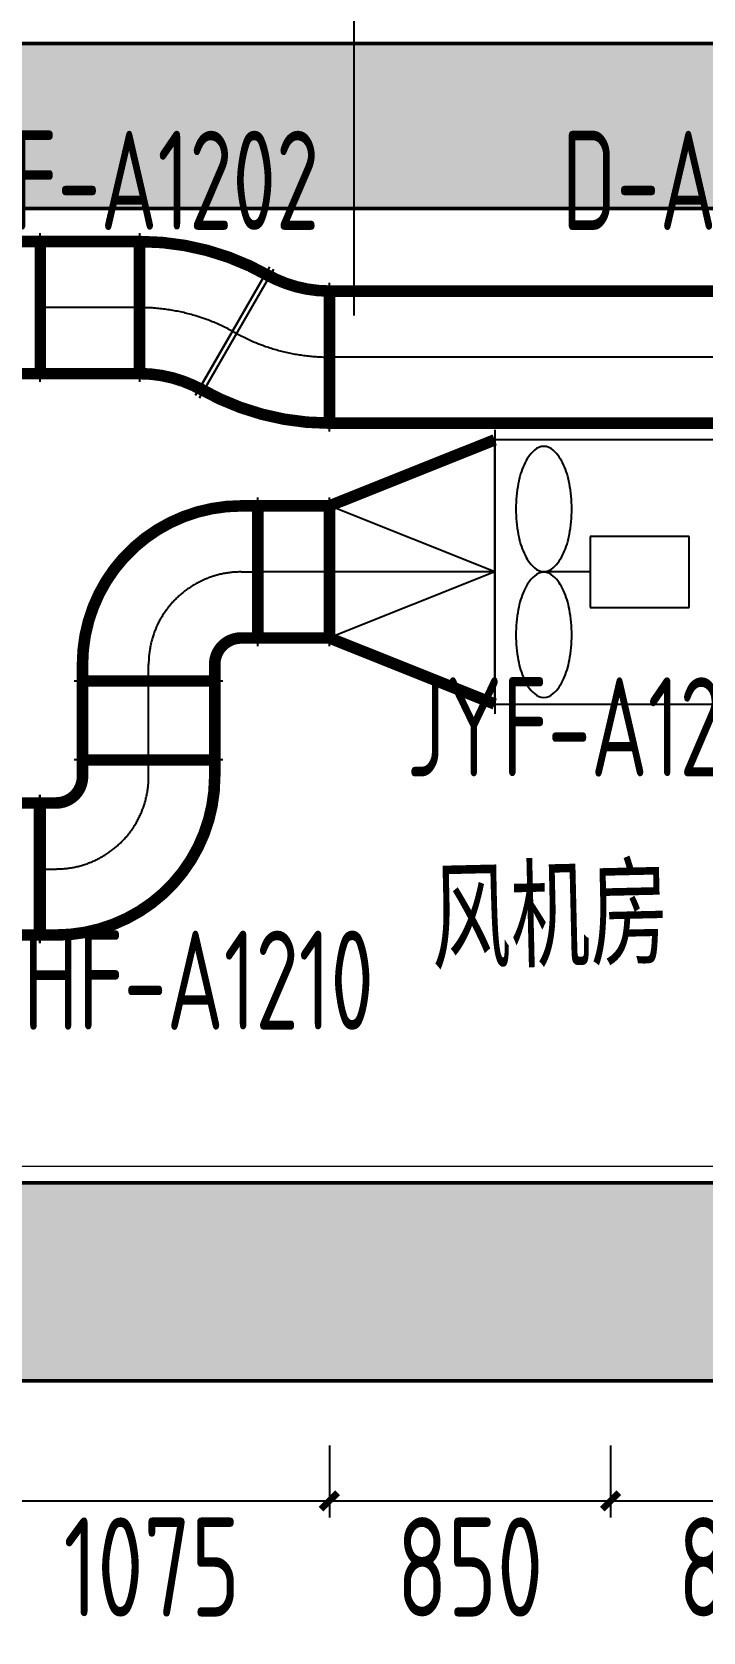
# Model space of a CAD drawing. Extents: x 4 to 13611208, y -605838 to 574722.
# Drawn here: x 13129574 to 13131604, y 410199 to 415044 of the extents above; entities that cross this region are included whole.
import ezdxf

# ---------------------------------------------------------------- set-up
doc = ezdxf.new("R2010")
doc.units = 0
doc.header["$LTSCALE"] = 1000
doc.header["$MEASUREMENT"] = 0
doc.linetypes.add('CENTER2', pattern=[28.575000000000003, 19.05, -3.175, 3.175, -3.175])
doc.linetypes.add('CONTINOUS', pattern=[0])
doc.layers.add('1-扶梯', color=8, linetype='Continuous', lineweight=5)
doc.layers.add('1-车站轮廓', color=8, linetype='CONTINOUS', lineweight=5)
for name, color, linetype in [('DIM_LEAD', 3, 'Continuous'), ('DUCT-X-S中心线', 5, 'CENTER2'), ('DUCT-X-S标注', 7, 'Continuous'), ('DUCT-X-S法兰', 4, 'Continuous'), ('DUCT-X-S管', 3, 'Continuous'), ('DUCT-X-S管端线', 4, 'Continuous'), ('DUCT-X-S管设备', 7, 'Continuous'), ('DUCT-X-S阀门', 7, 'Continuous'), ('Hvac-Hide', 8, 'Continuous'), ('填充', 8, 'Continuous')]:
    doc.layers.add(name, color=color, linetype=linetype)
doc.styles.add('67', font='gbenor.shx', dxfattribs={"width": 0.7, "bigfont": 'hztxt.shx'})
doc.styles.add('C', font='HZTXT_E', dxfattribs={"width": 0.7, "bigfont": 'HZTXT'})
doc.styles.add('du', font='gbenor.shx', dxfattribs={"width": 0.8, "bigfont": 'hztxt.shx'})
doc.dimstyles.new('67', dxfattribs={"dimscale": 100, "dimtxt": 3, "dimasz": 0.5, "dimexe": 0.5, "dimexo": 2, "dimgap": 0.5, "dimtad": 2, "dimdec": 0, "dimrnd": 5, "dimzin": 0, "dimdsep": 46, "dimtxsty": 'du', "dimblk": 'ARCHTICK', "dimcen": 0, "dimdle": 0.5, "dimclrd": 256, "dimclre": 256, "dimclrt": 256, "dimazin": 0, "dimtfac": 1, "dimtdec": 0, "dimtix": 1, "dimtmove": 2, "dimatfit": 3, "dimfxl": 100, "dimtolj": 1, "dimtzin": 0, "dimlwd": -1, "dimlwe": -1, "dimarcsym": 0})

# ---------------------------------------------------------------- blocks, each defined once
blk = doc.blocks.new('_ArchTick')
at = {"color": 0, "linetype": 'ByBlock', "const_width": 0.4}
blk.add_lwpolyline([(-0.5, -0.5), (0.5, 0.5)], dxfattribs=at)
blk = doc.blocks.new('*D2338')
at = {"layer": 'DUCT-X-S标注', "transparency": 16777216}
for p, q in [((13129399.24108488, 410763.3484854992), (13129399.24108488, 410545.7224849954)), ((13130473.79025547, 410763.3484854992), (13130473.79025547, 410545.7224849954)), ((13129349.24108488, 410595.7224849954), (13130523.79025547, 410595.7224849954))]:
    blk.add_line(p, q, dxfattribs=at)
at = {"layer": 'DUCT-X-S标注', "transparency": 16777216, "xscale": 50, "yscale": 50, "zscale": 50, "rotation": 180}
blk.add_blockref('_ArchTick', (13129399.24108488, 410595.7224849954), dxfattribs=at)
at = {"layer": 'DUCT-X-S标注', "transparency": 16777216, "xscale": 50, "yscale": 50, "zscale": 50}
blk.add_blockref('_ArchTick', (13130473.79025547, 410595.7224849954), dxfattribs=at)
at = {"layer": 'DUCT-X-S标注', "transparency": 16777216, "insert": (13129936.51567018, 410395.7224849954), "char_height": 300, "attachment_point": 5, "style": 'du'}
blk.add_mtext('\\A1;1075', dxfattribs=at)
blk = doc.blocks.new('*D2339')
at = {"layer": 'DUCT-X-S标注', "transparency": 16777216}
for p, q in [((13130473.79025547, 410763.3484854992), (13130473.79025547, 410545.7224849954)), ((13131324.39025547, 410763.3484854992), (13131324.39025547, 410545.7224849954)), ((13130423.79025547, 410595.7224849954), (13131374.39025547, 410595.7224849954))]:
    blk.add_line(p, q, dxfattribs=at)
at = {"layer": 'DUCT-X-S标注', "transparency": 16777216, "xscale": 50, "yscale": 50, "zscale": 50, "rotation": 180}
blk.add_blockref('_ArchTick', (13130473.79025547, 410595.7224849954), dxfattribs=at)
at = {"layer": 'DUCT-X-S标注', "transparency": 16777216, "xscale": 50, "yscale": 50, "zscale": 50}
blk.add_blockref('_ArchTick', (13131324.39025547, 410595.7224849954), dxfattribs=at)
at = {"layer": 'DUCT-X-S标注', "transparency": 16777216, "insert": (13130899.09025547, 410395.7224849954), "char_height": 300, "attachment_point": 5, "style": 'du'}
blk.add_mtext('\\A1;850', dxfattribs=at)
blk = doc.blocks.new('*D2340')
at = {"layer": 'DUCT-X-S标注', "transparency": 16777216}
for p, q in [((13131324.39025547, 410763.3484854992), (13131324.39025547, 410545.7224849954)), ((13132174.79025547, 410763.3484854992), (13132174.79025547, 410545.7224849954)), ((13131274.39025547, 410595.7224849954), (13132224.79025547, 410595.7224849954))]:
    blk.add_line(p, q, dxfattribs=at)
at = {"layer": 'DUCT-X-S标注', "transparency": 16777216, "xscale": 50, "yscale": 50, "zscale": 50, "rotation": 180}
blk.add_blockref('_ArchTick', (13131324.39025547, 410595.7224849954), dxfattribs=at)
at = {"layer": 'DUCT-X-S标注', "transparency": 16777216, "xscale": 50, "yscale": 50, "zscale": 50}
blk.add_blockref('_ArchTick', (13132174.79025547, 410595.7224849954), dxfattribs=at)
at = {"layer": 'DUCT-X-S标注', "transparency": 16777216, "insert": (13131749.59025547, 410395.7224849954), "char_height": 300, "attachment_point": 5, "style": 'du'}
blk.add_mtext('\\A1;850', dxfattribs=at)
blk = doc.blocks.new('$轴流风机$00000011')
for p, q in [((-500, 500), (-500, -500)), ((500, 500), (-500, 500)), ((500, -500), (500, 500)), ((-339.4800092864898, 134.6796910074772), (-339.4800092864898, -134.6796910074772)), ((87.95522044965765, 134.6796910074772), (-339.4800092864898, 134.6796910074772)), ((87.95522044965765, -134.6796910074772), (87.95522044965765, 134.6796910074772)), ((87.95522044965765, 0), (288.4946038684575, 0)), ((-339.4800092864898, -134.6796910074772), (87.95522044965765, -134.6796910074772)), ((-500, -500), (500, -500))]:
    blk.add_line(p, q)
for centre, radius, start, end in [((355.1290658579092, 328.7278263123881), 170.2906702038428, 129.1821255884627, 153.0603398671826), ((288.4946038684575, 410.4818086252635), 64.8209345055534, 90, 129.1821255884627), ((288.4946038684575, 410.4818086252635), 64.82093450552276, 50.81787441153735, 90), ((221.8601418790058, 328.7278263123881), 170.2906702037323, 26.93966013281736, 50.81787441153735), ((462.4428888200782, 274.1909822780144), 290.6672624295167, 153.0603398671826, 168.1126115914812), ((114.5463189241127, 274.1909822780144), 290.6672624295164, 11.88738840851878, 26.93966013281736), ((633.07206670288, 238.2729985965852), 465.0358888982827, 168.1126115914812, 180), ((-56.08285895868903, 238.2729985965852), 465.0358888982828, 0, 11.88738840851878), ((633.07206670288, 238.2729985965852), 465.0358888974643, 180, 191.8873884085187), ((-56.08285895868903, 238.2729985965852), 465.035888898019, 348.1126115914813, 0), ((462.4428888200782, 202.3550149151561), 290.6672624290152, 191.8873884085187, 206.9396601328174), ((114.5463189241127, 202.3550149151561), 290.6672624293529, 333.0603398671827, 348.1126115914813), ((355.1290658579092, 147.8181708826014), 170.2906702042031, 206.9396601328174, 230.8178744115374), ((221.8601418790058, 147.8181708826014), 170.2906702039885, 309.1821255884627, 333.0603398671827), ((288.4946038684575, 66.06418856972596), 64.82093450569862, 230.8178744115374, 270), ((288.4946038684575, 66.06418856972596), 64.82093450561933, 270, 309.1821255884627), ((355.1290658579092, -147.8181708826014), 170.2906702042102, 129.1821255884627, 153.0603398671826), ((288.4946038684575, -66.06418856972596), 64.82093450570038, 90, 129.1821255884627), ((288.4946038684575, -66.06418856972596), 64.82093450561933, 50.81787441153735, 90), ((221.8601418790058, -147.8181708826014), 170.290670203996, 26.93966013281736, 50.81787441153735), ((462.4428888200782, -202.3550149151561), 290.6672624290063, 153.0603398671826, 168.1126115914812), ((114.5463189241127, -202.3550149151561), 290.6672624293437, 11.88738840851878, 26.93966013281736), ((633.07206670288, -238.2729985965852), 465.0358888974643, 168.1126115914812, 180), ((-56.08285895868903, -238.2729985965852), 465.035888898019, 0, 11.88738840851878), ((633.07206670288, -238.2729985965852), 465.0358888982922, 180, 191.8873884085187), ((-56.08285895868903, -238.2729985965852), 465.0358888982919, 348.1126115914813, 0), ((462.4428888200782, -274.1909822780144), 290.6672624295167, 191.8873884085187, 206.9396601328174), ((114.5463189241127, -274.1909822780144), 290.6672624295169, 333.0603398671827, 348.1126115914813), ((355.1290658579092, -328.7278263123881), 170.2906702038428, 206.9396601328174, 230.8178744115374), ((221.8601418790058, -328.7278263123881), 170.2906702037334, 309.1821255884627, 333.0603398671827), ((288.4946038684575, -410.4818086252635), 64.82093450555568, 230.8178744115374, 270), ((288.4946038684575, -410.4818086252635), 64.82093450552276, 270, 309.1821255884627)]:
    blk.add_arc(centre, radius, start, end)
for p in [(-500, 0), (500, 0)]:
    blk.add_point(p)

msp = doc.modelspace()

# ---------------------------------------------------------------- hatches: boundary and pattern name
at = {"layer": '填充'}
h = msp.add_hatch(dxfattribs=at)
h.set_pattern_fill('钢筋混凝土', color=8, scale=50, angle=359.9999999999933, style=0)
h.set_pattern_definition([(44.99999999999328, (12621580.34526829, -396485.7291703445), (-88.38834764830804, 88.38834764832883), []), (49.99999999999328, (12621580.34526829, -396485.7291703445), (358.630091300373, -31.37606749133969), [37.5, -412.5]), (354.9999999999932, (12621580.34526829, -396485.7291703445), (-69.37566680645583, 376.096066850014), [30, -330]), (100.4513999999933, (12621610.23110829, -396488.3438403446), (289.2546908570513, 344.7197710304428), [31.87009499999994, -350.571055999999]), (46.1841999999933, (12621580.34526829, -396385.7291703445), (533.6205243128124, -82.75950716457174), [56.25, -618.75]), (96.63559999999316, (12621624.81364079, -396392.6258238446), (467.3313527744089, 487.058935450166), [47.80514399999998, -525.8564999999998]), (351.1841999999933, (12621580.34526829, -396385.7291703445), (467.3309725668709, 487.0593004626074), [45, -495]), (20.99999999999329, (12621630.34526829, -396410.7291703445), (298.4535260592072, -201.3094453327045), [37.5, -412.5]), (325.9999999999933, (12621630.34526829, -396410.7291703445), (121.6576659608335, 362.5750225234123), [30, -330]), (71.45139999999327, (12621655.21638479, -396427.5049733445), (420.1113142907639, 161.2652483549268), [31.870095, -350.571056]), (37.49999999999331, (12621580.34526829, -396485.7291703445), (6.079927658664889, 166.446926915655), [0, -326, 0, -335, 0, -331.25]), (7.499999999993239, (12621580.34526829, -396485.7291703445), (131.5347687210975, 197.2058559411647), [0, -191, 0, -318.5, 0, -126.25]), (327.4999999999932, (12621468.84526829, -396485.7291703445), (266.9112180862032, -11.27743586722124), [0, -125, 0, -390, 0, -517.5]), (317.4999999999933, (12621418.84526829, -396485.7291703445), (291.593084671199, 50.05249116612461), [0, -162.4999999999994, 0, -258.9999999999989, 0, -367.4999999999989])])
h.paths.add_polyline_path([(13129399.14108447, 413209.2224849954), (13129399.1410843, 412809.2224849954), (13128399.14110185, 412809.2224848956), (13128399.14110181, 413209.2224848956), (13128599.14109296, 413209.2224849155), (13128599.14109283, 412909.2224849954), (13129199.14109335, 412909.2224849954), (13129199.14109332, 413209.2224849755)], flags=0)
h.paths.add_polyline_path([(13126899.14109167, 411559.2224849954), (13134889.14109164, 411559.2224849954), (13134889.14109164, 411809.2224849954), (13134989.14109164, 411809.2224849954), (13134989.14109164, 411559.2224849954), (13135699.14109167, 411559.2224849954), (13135699.14109166, 414509.2224849954), (13126899.14109167, 414509.2224849954)], flags=16)
edge = h.paths.add_edge_path()
edge.add_line((13136199.14109167, 410959.2224849954), (13126399.14109167, 410959.2224849954))
edge.add_line((13126399.14109167, 410959.2224849954), (13126399.14109167, 415009.2224849954))
edge.add_line((13126399.14109167, 415009.2224849954), (13136199.14109167, 415009.2224849954))
edge.add_line((13136199.14109167, 415009.2224849954), (13136199.14109167, 410959.2224849954))
edge.add_line((13136199.14109167, 410959.2224849954), (13135599.14109166, 410959.2224849954))

# ---------------------------------------------------------------- linework, layer by layer
at = {"layer": '1-扶梯', "color": 8}
msp.add_line((13129399.14108496, 411609.2224849954), (13134889.14109164, 411609.2224849954), dxfattribs=at)
at = {"layer": '1-车站轮廓', "color": 8, "lineweight": 50}
for points in [[(13136199.14109167, 410959.2224849954), (13126399.14109167, 410959.2224849954), (13126399.14109167, 415009.2224849954), (13136199.14109167, 415009.2224849954), (13136199.14109167, 410959.2224849954), (13135599.14109166, 410959.2224849954)], [(13126899.14109167, 411559.2224849954), (13134889.14109164, 411559.2224849954), (13134889.14109164, 411809.2224849954), (13134989.14109164, 411809.2224849954), (13134989.14109164, 411559.2224849954), (13135699.14109167, 411559.2224849954), (13135699.14109166, 414509.2224849954), (13126899.14109167, 414509.2224849954), (13126899.14109167, 411559.2224849954)]]:
    msp.add_lwpolyline(points, dxfattribs=at)
at = {"layer": 'DUCT-X-S中心线'}
for p, q in [((13129899.5741161, 414209.2224831543), (13129599.54108488, 414209.2224853315)), ((13129899.7741161, 414209.2224831543), (13129899.8741161, 414209.2224831543)), ((13130192.98878377, 414130.6826447338), (13130193.07538631, 414130.6326447338)), ((13130473.94108517, 414059.2224867769), (13130473.84108517, 414059.2224867769)), ((13131864.56218521, 414059.2224849526), (13130474.14108517, 414059.2224851729)), ((13130206.96218521, 413408.7352397262), (13130256.96218521, 413408.7352397262)), ((13130473.79025547, 413408.7352397262), (13130257.16218521, 413408.7352397262)), ((13130973.99025547, 413408.7352397262), (13130473.99025547, 413408.7352397262)), ((13129926.96218521, 413078.7352397262), (13129926.96218521, 413128.7352397262)), ((13129926.96218521, 412839.4224849754), (13129926.96218521, 413078.5352397262)), ((13129926.96218521, 412789.2224849754), (13129926.96218521, 412839.2224849754)), ((13129596.76218521, 412509.2224849754), (13129599.54108488, 412509.2224849537)), ((13129596.96218521, 412509.2224849754), (13129646.96218521, 412509.2224849754))]:
    msp.add_line(p, q, dxfattribs=at)
for centre, radius, start, end in [((13129899.87411624, 413622.9931478626), 586.2293352917186, 60.00000001473482, 90.00000001334021), ((13130473.84108504, 414645.4518220615), 586.2293352846173, 241.393792056586, 270.0000000133402), ((13130206.96218521, 413128.7352397257), 280.0000000018626, 90, 179.9999999998928), ((13129646.96218521, 412789.2224849759), 280.0000000005821, 270, 359.9999999998809)]:
    msp.add_arc(centre, radius, start, end, dxfattribs=at)
at = {"layer": 'DUCT-X-S标注'}
msp.add_lwpolyline([(13130548.46218521, 414185.0964844499), (13130548.46218521, 415098.0964844499), (13132663.46218521, 415098.0964844499)], dxfattribs=at)
at = {"layer": 'DUCT-X-S法兰'}
for p, q in [((13129599.44108488, 413984.2224853315), (13129599.44108488, 414434.2224853315)), ((13129899.67411604, 414434.2224831543), (13129899.67411617, 413984.2224831543)), ((13130293.0532121, 414332.7180412336), (13130280.55321214, 414311.067406118)), ((13130280.55321214, 414311.067406118), (13130068.05321274, 413943.0066091612)), ((13130080.66198917, 413935.7269286976), (13130305.66198853, 414325.4383607701)), ((13130474.04108523, 413834.2224867769), (13130474.0410851, 414284.2224867769)), ((13130974.09025547, 413838.7352397262), (13130974.09025547, 412978.7352397262)), ((13130257.06218521, 413183.7352397262), (13130257.06218521, 413633.7352397262)), ((13130473.89025547, 413183.7352397262), (13130473.89025547, 413633.7352397262)), ((13129701.96218521, 413078.6352397262), (13130151.96218521, 413078.6352397262)), ((13130151.96218521, 412839.3224849753), (13129701.96218521, 412839.3224849753)), ((13129596.86218521, 412734.2224849754), (13129596.86218521, 412284.2224849754)), ((13129599.44108488, 412284.2224849537), (13129599.44108488, 412734.2224849537))]:
    msp.add_line(p, q, dxfattribs=at)
at = {"layer": 'DUCT-X-S法兰', "color": 18, "true_color": 0x000000}
for p in [(13129599.34108488, 414209.2224853315, 3450), (13129599.54108488, 414209.2224853315, 3450), (13129899.5741161, 414209.2224831543, 3450), (13129899.7741161, 414209.2224831543, 3450), (13130180.46660988, 414137.9123251974, 2650), (13130180.63981496, 414137.8123251974, 2650), (13130193.07538631, 414130.6326447338, 3450), (13130193.24859139, 414130.5326447338, 3450), (13130473.94108517, 414059.2224867769, 2650), (13130474.14108517, 414059.2224867769, 2650), (13130256.96218521, 413408.7352397262, 2050), (13130257.16218521, 413408.7352397262, 2050), (13130473.79025547, 413408.7352397262, 2050), (13130473.99025547, 413408.7352397262, 2050), (13130973.99025547, 413408.7352397262, 2050), (13130974.19025547, 413408.7352397262, 2050), (13129926.96218521, 413078.7352397262, 2050), (13129926.96218521, 413078.5352397262, 2050), (13129926.96218521, 412839.4224849754, 2050), (13129926.96218521, 412839.2224849754, 2050), (13129596.76218521, 412509.2224849754, 2050), (13129596.96218521, 412509.2224849754, 2050), (13129599.34108488, 412509.2224849537, 2050), (13129599.54108488, 412509.2224849537, 2050)]:
    msp.add_point(p, dxfattribs=at)
at = {"layer": 'DUCT-X-S管'}
for q in [(13130473.99025547, 413608.7352397262), (13130473.99025547, 413208.7352397262)]:
    msp.add_line((13130973.99025547, 413408.7352397262), q, dxfattribs=at)
at = {"layer": 'DUCT-X-S管', "const_width": 35}
for points in [[(13129399.34108488, 414409.2224853304), (13129599.34108488, 414409.22248533)], [(13129599.54108633, 414409.2224853315), (13129599.54108343, 414009.2224853315)], [(13129899.57411755, 414409.2224831543), (13129599.54108633, 414409.2224853315)], [(13129899.57411465, 414009.2224831543), (13129899.57411755, 414409.2224831543)], [(13129899.77411606, 414409.2224831543), (13129899.87411606, 414409.2224831543)], [(13130280.63981492, 414311.017405977), (13130280.72641746, 414310.967405977)], [(13130292.98878373, 414303.8877255134), (13130293.07538627, 414303.8377255134)], [(13130473.84108512, 414259.2224867769), (13130473.94108512, 414259.2224867769)], [(13131864.56218524, 414259.2224849526), (13130474.1410852, 414259.2224851729)], [(13130474.1410852, 414259.2224851729), (13130474.14108514, 413859.2224851729)], [(13129599.34108488, 414009.2224853327), (13129399.34108488, 414009.2224853332)], [(13129599.54108343, 414009.2224853315), (13129899.57411465, 414009.2224831543)], [(13129899.87411615, 414009.2224831543), (13129899.77411615, 414009.2224831543)], [(13130093.07538635, 413957.4275639542), (13130092.98878381, 413957.4775639542)], [(13130473.94108521, 413859.2224867769), (13130473.84108521, 413859.2224867769)], [(13130474.14108514, 413859.2224851729), (13131864.56218518, 413859.2224849526)], [(13130973.99025547, 413808.7352397262), (13130473.99025547, 413608.7352397262)], [(13130206.96218521, 413608.7352397262), (13130256.96218521, 413608.7352397262)], [(13130473.79025547, 413608.7352397262), (13130257.16218521, 413608.7352397262)], [(13130257.16218521, 413608.7352397262), (13130257.16218521, 413208.7352397262)], [(13130473.79025547, 413208.7352397262), (13130473.79025547, 413608.7352397262)], [(13130256.96218521, 413208.7352397262), (13130206.96218521, 413208.7352397262)], [(13130257.16218521, 413208.7352397262), (13130473.79025547, 413208.7352397262)], [(13130973.99025547, 413008.7352397262), (13130473.99025547, 413208.7352397262)], [(13129726.96218521, 413078.7352397262), (13129726.96218521, 413128.7352397262)], [(13130126.96218521, 413128.7352397262), (13130126.96218521, 413078.7352397262)], [(13130126.96218521, 413078.5352397262), (13129726.96218521, 413078.5352397262)], [(13129726.96218521, 413078.5352397262), (13129726.96218521, 412839.4224849754)], [(13130126.96218521, 412839.4224849754), (13130126.96218521, 413078.5352397262)], [(13129726.96218521, 412839.4224849754), (13130126.96218521, 412839.4224849754)], [(13129726.96218521, 412839.2224849754), (13129726.96218521, 412789.2224849754)], [(13130126.96218521, 412789.2224849754), (13130126.96218521, 412839.2224849754)], [(13129399.34108488, 412709.2224849524), (13129599.34108488, 412709.2224849524)], [(13129596.76218677, 412709.2224849754), (13129596.76218365, 412309.2224849754)], [(13129599.54108644, 412709.2224849537), (13129596.76218677, 412709.2224849754)], [(13129646.96218521, 412709.2224849754), (13129596.96218521, 412709.2224849754)], [(13129599.54108332, 412309.2224849537), (13129599.54108644, 412709.2224849537)], [(13129599.34108488, 412309.2224849551), (13129399.34108488, 412309.2224849551)], [(13129596.76218365, 412309.2224849754), (13129599.54108332, 412309.2224849537)], [(13129596.96218521, 412309.2224849754), (13129646.96218521, 412309.2224849754)]]:
    msp.add_lwpolyline(points, dxfattribs=at)
at = {"layer": 'DUCT-X-S管', "extrusion": (0, 0, -1), "const_width": 35}
for points in [[(-13129899.87411606, 414409.2224831543, 0.1316524975888472), (-13130292.98878373, 414303.8877255133)], [(-13130473.84108512, 414259.2224867769, 0.1316524975912682), (-13130280.72641746, 414310.967405977)], [(-13129899.87411615, 414009.2224831543, 0.1316524975912489), (-13130092.98878381, 413957.4775639542)], [(-13130473.84108521, 413859.2224867769, 0.1316524975888471), (-13130080.72641754, 413964.557244418)], [(-13129726.96218521, 413128.7352397262, 0.4142135623739475), (-13130206.96218521, 413608.7352397276)], [(-13130126.96218521, 413128.7352397262, 0.4142135623758655), (-13130206.96218521, 413208.735239727)]]:
    msp.add_lwpolyline(points, format="xyb", dxfattribs=at)
at = {"layer": 'DUCT-X-S管', "const_width": 35}
for points in [[(13129646.96218521, 412309.2224849754, 0.4142135623739475), (13130126.96218521, 412789.2224849754)], [(13129646.96218521, 412709.2224849754, 0.4142135623758655), (13129726.96218521, 412789.2224849754)]]:
    msp.add_lwpolyline(points, format="xyb", dxfattribs=at)
at = {"layer": 'DUCT-X-S管', "color": 18, "true_color": 0x000000}
for p in [(13129899.7741161, 414209.2224831543, 3450), (13130180.63981496, 414137.8123251974, 2650), (13130193.07538631, 414130.6326447338, 3450), (13130473.94108517, 414059.2224867769, 2650), (13130256.96218521, 413408.7352397262, 2050), (13130473.99025547, 413408.7352397262, 2050), (13130973.99025547, 413408.7352397262, 2050), (13129926.96218521, 413078.7352397262, 2050), (13129926.96218521, 412839.2224849754, 2050), (13129596.96218521, 412509.2224849754, 2050)]:
    msp.add_point(p, dxfattribs=at)
at = {"layer": 'DUCT-X-S管端线'}
for p, q in [((13129599.34108488, 414409.22248533), (13129599.34108488, 414009.2224853327)), ((13129899.77411606, 414409.2224831543), (13129899.77411615, 414009.2224831543)), ((13130293.07538627, 414303.8377255134), (13130093.07538635, 413957.4275639542)), ((13130473.94108521, 413859.2224867769), (13130473.94108512, 414259.2224867769)), ((13130973.99025547, 413008.7352397262), (13130973.99025547, 413808.7352397262)), ((13130974.29025547, 413008.7352397262), (13130974.29025547, 413808.7352397262)), ((13130974.29025547, 413008.7352397262), (13130974.29025547, 413808.7352397262)), ((13130256.96218521, 413608.7352397262), (13130256.96218521, 413208.7352397262)), ((13130473.99025547, 413608.7352397262), (13130473.99025547, 413208.7352397262)), ((13129726.96218521, 413078.7352397262), (13130126.96218521, 413078.7352397262)), ((13130126.96218521, 412839.2224849754), (13129726.96218521, 412839.2224849754)), ((13129596.96218521, 412309.2224849754), (13129596.96218521, 412709.2224849754)), ((13129599.34108488, 412309.2224849551), (13129599.34108488, 412709.2224849524))]:
    msp.add_line(p, q, dxfattribs=at)
at = {"layer": 'DUCT-X-S阀门'}
for p, q in [((13130974.24025547, 413808.7352397262), (13130974.24025547, 413008.7352397262)), ((13130974.34025547, 413808.7352397262), (13130974.24025547, 413808.7352397262)), ((13130974.34025547, 413808.7352397262), (13130974.34025547, 413008.7352397262)), ((13130974.30094142, 413608.7352397262), (13130974.26525547, 413361.4957515218)), ((13130974.2778474, 413608.7352397262), (13130974.26525547, 413521.4957515218)), ((13130974.27105904, 413605.5737515346), (13130974.32105904, 413490.1036976966)), ((13130974.31525547, 413547.9059130356), (13130974.2663004, 413208.7352397262)), ((13130974.26525547, 413483.0366246525), (13130974.31525547, 413367.5665708146)), ((13130974.31525547, 413387.9059130356), (13130974.28939441, 413208.7352397262)), ((13130974.26119297, 413353.5392535175), (13130974.31119297, 413238.0691996795)), ((13130974.24025547, 413008.7352397262), (13130974.34025547, 413008.7352397262))]:
    msp.add_line(p, q, dxfattribs=at)
at = {"layer": 'Hvac-Hide'}
for p, q in [((13130080.5532127, 413964.6572442741), (13130280.55321214, 414311.0674061179)), ((13130280.55321214, 414311.0674061179), (13130080.5532127, 413964.6572442741)), ((13130080.639815, 413964.6072444178), (13130280.63981492, 414311.0174059763)), ((13130180.7264175, 414137.7623251974), (13130180.63981496, 414137.8123251974)), ((13130093.07538635, 413957.4275639561), (13130080.639815, 413964.6072444178))]:
    msp.add_line(p, q, dxfattribs=at)
msp.add_arc((13130473.84108457, 414645.4518212487), 586.2293343490666, 240.0000000145257, 241.3937920569904, dxfattribs=at)

# ---------------------------------------------------------------- block references
at = {"layer": 'DUCT-X-S管设备', "xscale": 0.7000000000000001, "yscale": 0.8, "zscale": 800, "rotation": 180}
msp.add_blockref('$轴流风机$00000011', (13131324.39025547, 413408.7352397262, 2050), dxfattribs=at)

# ---------------------------------------------------------------- texts
at = {"layer": 'DIM_LEAD', "color": 0, "style": 'C', "width": 0.8}
msp.add_text('风机房', height=300, rotation=1.331826619481137, dxfattribs=at).set_placement((13130785.21824945, 412204.4766572325))
at = {"layer": 'DUCT-X-S标注', "style": '67', "width": 0.75}
for s, p in [('FHF-A1202', (13129210.09708462, 414444.5964879509, 3450)), ('D-A1201', (13131176.93150616, 414444.5964843318, 3450)), ('JYF-A1202', (13130707.96218521, 412789.5964844499)), ('FHF-A1210', (13129410.43150616, 412022.5964843318, 3450))]:
    msp.add_text(s, height=300, dxfattribs=at).set_placement(p)

# ---------------------------------------------------------------- dimensions: what is measured, and where the dimension line sits
at = {"layer": 'DUCT-X-S标注'}
for base, p1, p2, picture, middle in [((13130473.79025547, 410595.7224849954), (13129399.24108488, 410963.3484854992, 3450), (13130473.79025547, 410963.3484854992, 2050), '*D2338', (13129936.51567018, 410395.7224849954)), ((13131324.39025547, 410595.7224849954), (13130473.79025547, 410963.3484854992, 2050), (13131324.39025547, 410963.3484854992, 3450), '*D2339', (13130899.09025547, 410395.7224849954)), ((13132174.79025547, 410595.7224849954), (13131324.39025547, 410963.3484854992, 3450), (13132174.79025547, 410963.3484854992, 2050), '*D2340', (13131749.59025547, 410395.7224849954))]:
    dim = msp.add_linear_dim(base=base, p1=p1, p2=p2, dimstyle='67', dxfattribs=at)
    dim.commit()
    dim.dimension.update_dxf_attribs({"geometry": picture, "text_midpoint": middle})

doc.saveas('drawing.dxf')
